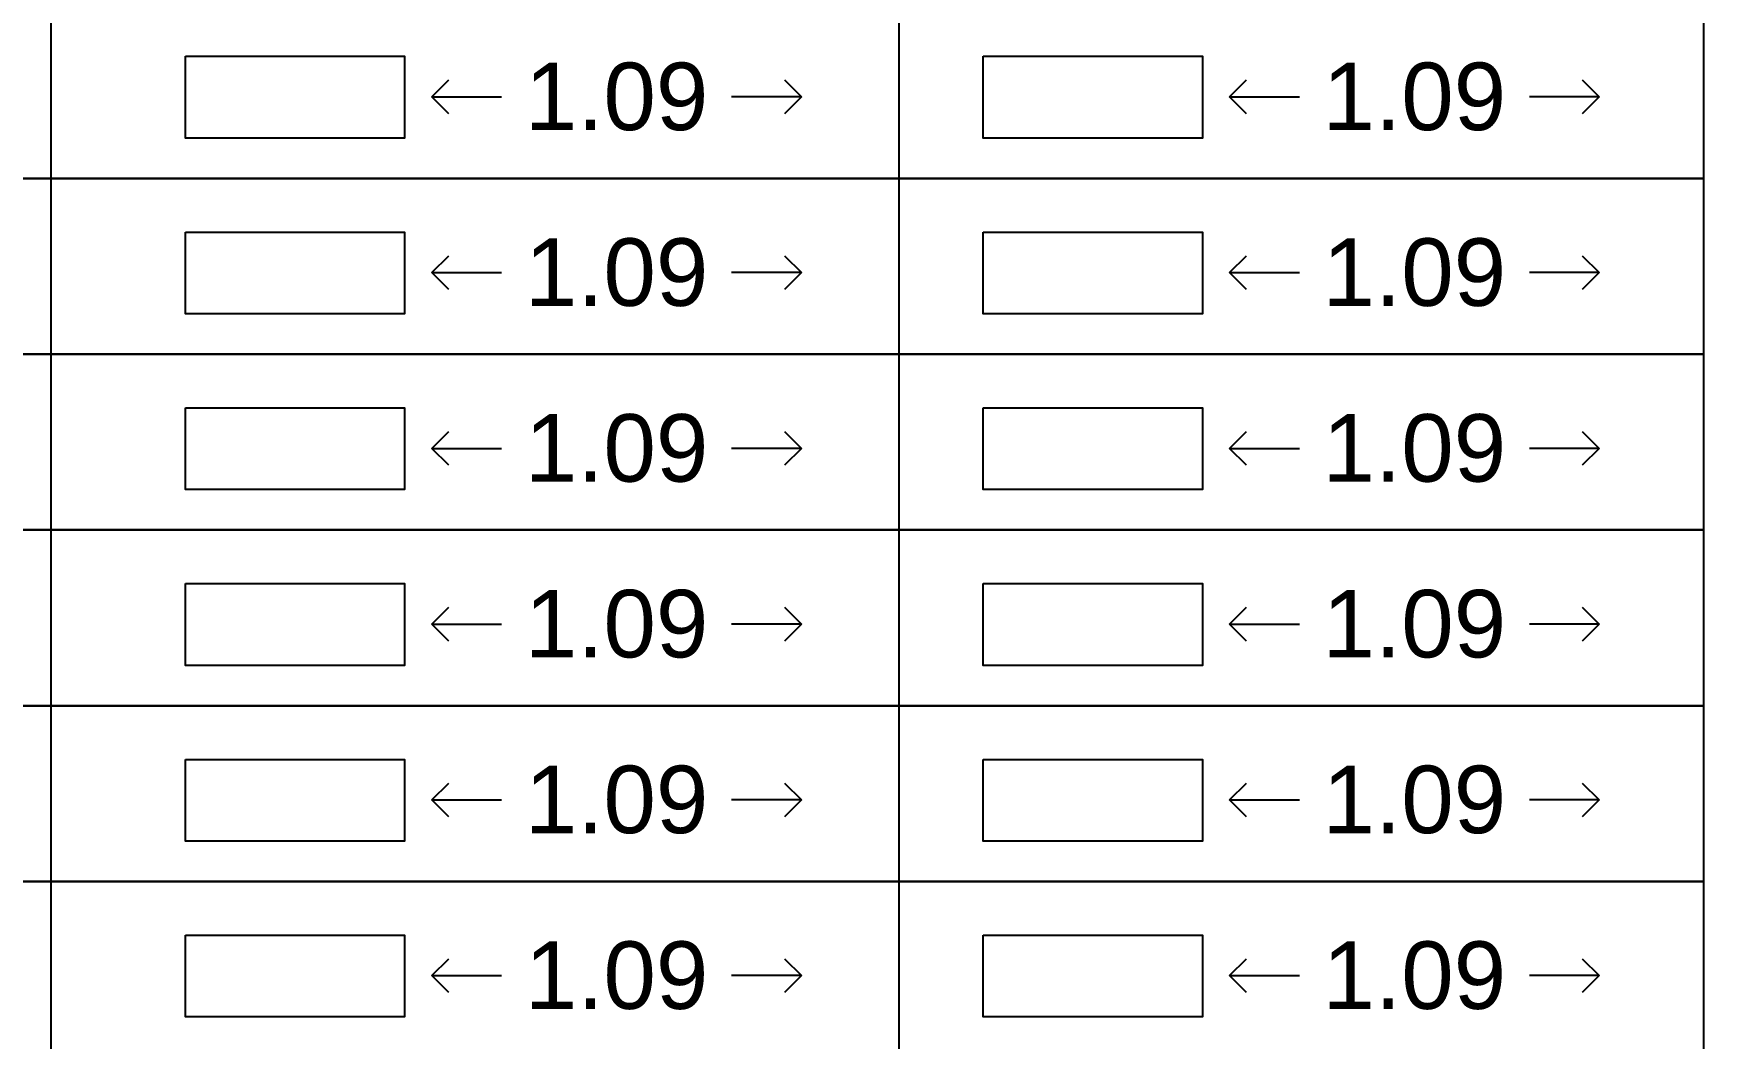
# Model space of a CAD drawing. Header units: millimetres. Extents: x -9481 to -9286, y 28723 to 28853.
# Drawn here: x -9447.178 to -9442.23, y 28747.877 to 28750.854 of the extents above; entities that cross this region are included whole.
import ezdxf

# ---------------------------------------------------------------- set-up
doc = ezdxf.new("R2010")
doc.units = ezdxf.units.MM
doc.header["$PDMODE"] = 34
doc.header["$PDSIZE"] = -15
doc.layers.add('BLK_1_FLR_-1_REGULAR_ROOM_1', color=7, linetype='Continuous', plot=False)
doc.layers.add('BLK_1_FLR_-2_REGULAR_ROOM_1', color=7, linetype='Continuous', plot=False)
doc.layers.add('PLAN', color=7, linetype='Continuous', lineweight=40)
doc.styles.add('Arial', font='arial.ttf', dxfattribs={"height": 0.2})
doc.styles.add('style2', font='arial.ttf', dxfattribs={"height": 0.3})
doc.dimstyles.new('INT DIM', dxfattribs={"dimtxt": 0.3, "dimasz": 0.1, "dimexe": 0.18, "dimexo": 0.0625, "dimgap": 0.09, "dimtad": 0, "dimzin": 0, "dimdsep": 46, "dimtxsty": 'style2', "dimblk": 'OPEN90', "dimcen": 0.09, "dimse1": 1, "dimse2": 1, "dimclrd": 250, "dimclrt": 256, "dimadec": 0, "dimazin": 0, "dimtfac": 1, "dimtofl": 0, "dimtmove": 0, "dimatfit": 3, "dimfxl": 0.18, "dimtolj": 1, "dimtzin": 0, "dimlwd": -1, "dimarcsym": 0})

# ---------------------------------------------------------------- blocks, each defined once
blk = doc.blocks.new('_Open90')
at = {"layer": 'PLAN', "color": 0, "lineweight": -2}
for p, q in [((-0.5, 0.5), (0, 0)), ((0, 0), (-1, 0)), ((0, 0), (-0.5, -0.5))]:
    blk.add_line(p, q, dxfattribs=at)
blk = doc.blocks.new('*D147')
at = {"layer": 'BLK_1_FLR_-1_REGULAR_ROOM_1', "color": 250, "transparency": 16777216}
for p, q in [((-9445.8979, 28750.6665), (-9445.791, 28750.6665)), ((-9445.003, 28750.6665), (-9445.1099, 28750.6665))]:
    blk.add_line(p, q, dxfattribs=at)
at = {"layer": 'Defpoints', "color": 0, "transparency": 16777216}
for p in [(-9445.9979, 28750.7866), (-9444.903, 28750.7866), (-9444.903, 28750.6665)]:
    blk.add_point(p, dxfattribs=at)
at = {"layer": 'BLK_1_FLR_-1_REGULAR_ROOM_1', "color": 250, "transparency": 16777216, "xscale": 0.1, "yscale": 0.1, "zscale": 0.1, "rotation": 180}
blk.add_blockref('_Open90', (-9445.9979, 28750.6665), dxfattribs=at)
at = {"layer": 'BLK_1_FLR_-1_REGULAR_ROOM_1', "color": 250, "transparency": 16777216, "xscale": 0.1, "yscale": 0.1, "zscale": 0.1}
blk.add_blockref('_Open90', (-9444.903, 28750.6665), dxfattribs=at)
at = {"layer": 'BLK_1_FLR_-1_REGULAR_ROOM_1', "transparency": 16777216, "insert": (-9445.4505, 28750.6665), "char_height": 0.2, "attachment_point": 5, "style": 'Arial', "bg_fill": 3, "box_fill_scale": 1.1, "bg_fill_color": 256, "bg_fill_true_color": 13158600, "bg_fill_transparency": 0}
blk.add_mtext('\\A1;1.09', dxfattribs=at)
blk = doc.blocks.new('*D148')
at = {"layer": 'BLK_1_FLR_-2_REGULAR_ROOM_1', "color": 250, "transparency": 16777216}
for p, q in [((-9443.5342, 28750.6665), (-9443.4273, 28750.6665)), ((-9442.6393, 28750.6665), (-9442.7462, 28750.6665))]:
    blk.add_line(p, q, dxfattribs=at)
at = {"layer": 'Defpoints', "color": 0, "transparency": 16777216}
for p in [(-9443.6342, 28750.7866), (-9442.5393, 28750.7866), (-9442.5393, 28750.6665)]:
    blk.add_point(p, dxfattribs=at)
at = {"layer": 'BLK_1_FLR_-2_REGULAR_ROOM_1', "color": 250, "transparency": 16777216, "xscale": 0.1, "yscale": 0.1, "zscale": 0.1, "rotation": 180}
blk.add_blockref('_Open90', (-9443.6342, 28750.6665), dxfattribs=at)
at = {"layer": 'BLK_1_FLR_-2_REGULAR_ROOM_1', "color": 250, "transparency": 16777216, "xscale": 0.1, "yscale": 0.1, "zscale": 0.1}
blk.add_blockref('_Open90', (-9442.5393, 28750.6665), dxfattribs=at)
at = {"layer": 'BLK_1_FLR_-2_REGULAR_ROOM_1', "transparency": 16777216, "insert": (-9443.0868, 28750.6665), "char_height": 0.2, "attachment_point": 5, "style": 'Arial', "bg_fill": 3, "box_fill_scale": 1.1, "bg_fill_color": 256, "bg_fill_true_color": 13158600, "bg_fill_transparency": 0}
blk.add_mtext('\\A1;1.09', dxfattribs=at)
blk = doc.blocks.new('*D154')
at = {"layer": 'BLK_1_FLR_-1_REGULAR_ROOM_1', "color": 250, "transparency": 16777216}
for p, q in [((-9445.8979, 28750.1459), (-9445.791, 28750.1459)), ((-9445.003, 28750.1459), (-9445.1099, 28750.1459))]:
    blk.add_line(p, q, dxfattribs=at)
at = {"layer": 'Defpoints', "color": 0, "transparency": 16777216}
for p in [(-9445.9979, 28750.2659), (-9444.903, 28750.2659), (-9444.903, 28750.1459)]:
    blk.add_point(p, dxfattribs=at)
at = {"layer": 'BLK_1_FLR_-1_REGULAR_ROOM_1', "color": 250, "transparency": 16777216, "xscale": 0.1, "yscale": 0.1, "zscale": 0.1, "rotation": 180}
blk.add_blockref('_Open90', (-9445.9979, 28750.1459), dxfattribs=at)
at = {"layer": 'BLK_1_FLR_-1_REGULAR_ROOM_1', "color": 250, "transparency": 16777216, "xscale": 0.1, "yscale": 0.1, "zscale": 0.1}
blk.add_blockref('_Open90', (-9444.903, 28750.1459), dxfattribs=at)
at = {"layer": 'BLK_1_FLR_-1_REGULAR_ROOM_1', "transparency": 16777216, "insert": (-9445.4505, 28750.1459), "char_height": 0.2, "attachment_point": 5, "style": 'Arial', "bg_fill": 3, "box_fill_scale": 1.1, "bg_fill_color": 256, "bg_fill_true_color": 13158600, "bg_fill_transparency": 0}
blk.add_mtext('\\A1;1.09', dxfattribs=at)
blk = doc.blocks.new('*D155')
at = {"layer": 'BLK_1_FLR_-2_REGULAR_ROOM_1', "color": 250, "transparency": 16777216}
for p, q in [((-9443.5342, 28750.1459), (-9443.4273, 28750.1459)), ((-9442.6393, 28750.1459), (-9442.7462, 28750.1459))]:
    blk.add_line(p, q, dxfattribs=at)
at = {"layer": 'Defpoints', "color": 0, "transparency": 16777216}
for p in [(-9443.6342, 28750.2659), (-9442.5393, 28750.2659), (-9442.5393, 28750.1459)]:
    blk.add_point(p, dxfattribs=at)
at = {"layer": 'BLK_1_FLR_-2_REGULAR_ROOM_1', "color": 250, "transparency": 16777216, "xscale": 0.1, "yscale": 0.1, "zscale": 0.1, "rotation": 180}
blk.add_blockref('_Open90', (-9443.6342, 28750.1459), dxfattribs=at)
at = {"layer": 'BLK_1_FLR_-2_REGULAR_ROOM_1', "color": 250, "transparency": 16777216, "xscale": 0.1, "yscale": 0.1, "zscale": 0.1}
blk.add_blockref('_Open90', (-9442.5393, 28750.1459), dxfattribs=at)
at = {"layer": 'BLK_1_FLR_-2_REGULAR_ROOM_1', "transparency": 16777216, "insert": (-9443.0868, 28750.1459), "char_height": 0.2, "attachment_point": 5, "style": 'Arial', "bg_fill": 3, "box_fill_scale": 1.1, "bg_fill_color": 256, "bg_fill_true_color": 13158600, "bg_fill_transparency": 0}
blk.add_mtext('\\A1;1.09', dxfattribs=at)
blk = doc.blocks.new('*D161')
at = {"layer": 'BLK_1_FLR_-1_REGULAR_ROOM_1', "color": 250, "transparency": 16777216}
for p, q in [((-9445.8979, 28749.6252), (-9445.791, 28749.6252)), ((-9445.003, 28749.6252), (-9445.1099, 28749.6252))]:
    blk.add_line(p, q, dxfattribs=at)
at = {"layer": 'Defpoints', "color": 0, "transparency": 16777216}
for p in [(-9445.9979, 28749.7453), (-9444.903, 28749.7453), (-9444.903, 28749.6252)]:
    blk.add_point(p, dxfattribs=at)
at = {"layer": 'BLK_1_FLR_-1_REGULAR_ROOM_1', "color": 250, "transparency": 16777216, "xscale": 0.1, "yscale": 0.1, "zscale": 0.1, "rotation": 180}
blk.add_blockref('_Open90', (-9445.9979, 28749.6252), dxfattribs=at)
at = {"layer": 'BLK_1_FLR_-1_REGULAR_ROOM_1', "color": 250, "transparency": 16777216, "xscale": 0.1, "yscale": 0.1, "zscale": 0.1}
blk.add_blockref('_Open90', (-9444.903, 28749.6252), dxfattribs=at)
at = {"layer": 'BLK_1_FLR_-1_REGULAR_ROOM_1', "transparency": 16777216, "insert": (-9445.4505, 28749.6252), "char_height": 0.2, "attachment_point": 5, "style": 'Arial', "bg_fill": 3, "box_fill_scale": 1.1, "bg_fill_color": 256, "bg_fill_true_color": 13158600, "bg_fill_transparency": 0}
blk.add_mtext('\\A1;1.09', dxfattribs=at)
blk = doc.blocks.new('*D162')
at = {"layer": 'BLK_1_FLR_-2_REGULAR_ROOM_1', "color": 250, "transparency": 16777216}
for p, q in [((-9443.5342, 28749.6252), (-9443.4273, 28749.6252)), ((-9442.6393, 28749.6252), (-9442.7462, 28749.6252))]:
    blk.add_line(p, q, dxfattribs=at)
at = {"layer": 'Defpoints', "color": 0, "transparency": 16777216}
for p in [(-9443.6342, 28749.7453), (-9442.5393, 28749.7453), (-9442.5393, 28749.6252)]:
    blk.add_point(p, dxfattribs=at)
at = {"layer": 'BLK_1_FLR_-2_REGULAR_ROOM_1', "color": 250, "transparency": 16777216, "xscale": 0.1, "yscale": 0.1, "zscale": 0.1, "rotation": 180}
blk.add_blockref('_Open90', (-9443.6342, 28749.6252), dxfattribs=at)
at = {"layer": 'BLK_1_FLR_-2_REGULAR_ROOM_1', "color": 250, "transparency": 16777216, "xscale": 0.1, "yscale": 0.1, "zscale": 0.1}
blk.add_blockref('_Open90', (-9442.5393, 28749.6252), dxfattribs=at)
at = {"layer": 'BLK_1_FLR_-2_REGULAR_ROOM_1', "transparency": 16777216, "insert": (-9443.0868, 28749.6252), "char_height": 0.2, "attachment_point": 5, "style": 'Arial', "bg_fill": 3, "box_fill_scale": 1.1, "bg_fill_color": 256, "bg_fill_true_color": 13158600, "bg_fill_transparency": 0}
blk.add_mtext('\\A1;1.09', dxfattribs=at)
blk = doc.blocks.new('*D168')
at = {"layer": 'BLK_1_FLR_-1_REGULAR_ROOM_1', "color": 250, "transparency": 16777216}
for p, q in [((-9445.8979, 28749.1046), (-9445.791, 28749.1046)), ((-9445.003, 28749.1046), (-9445.1099, 28749.1046))]:
    blk.add_line(p, q, dxfattribs=at)
at = {"layer": 'Defpoints', "color": 0, "transparency": 16777216}
for p in [(-9445.9979, 28749.2247), (-9444.903, 28749.2247), (-9444.903, 28749.1046)]:
    blk.add_point(p, dxfattribs=at)
at = {"layer": 'BLK_1_FLR_-1_REGULAR_ROOM_1', "color": 250, "transparency": 16777216, "xscale": 0.1, "yscale": 0.1, "zscale": 0.1, "rotation": 180}
blk.add_blockref('_Open90', (-9445.9979, 28749.1046), dxfattribs=at)
at = {"layer": 'BLK_1_FLR_-1_REGULAR_ROOM_1', "color": 250, "transparency": 16777216, "xscale": 0.1, "yscale": 0.1, "zscale": 0.1}
blk.add_blockref('_Open90', (-9444.903, 28749.1046), dxfattribs=at)
at = {"layer": 'BLK_1_FLR_-1_REGULAR_ROOM_1', "transparency": 16777216, "insert": (-9445.4505, 28749.1046), "char_height": 0.2, "attachment_point": 5, "style": 'Arial', "bg_fill": 3, "box_fill_scale": 1.1, "bg_fill_color": 256, "bg_fill_true_color": 13158600, "bg_fill_transparency": 0}
blk.add_mtext('\\A1;1.09', dxfattribs=at)
blk = doc.blocks.new('*D169')
at = {"layer": 'BLK_1_FLR_-2_REGULAR_ROOM_1', "color": 250, "transparency": 16777216}
for p, q in [((-9443.5342, 28749.1046), (-9443.4273, 28749.1046)), ((-9442.6393, 28749.1046), (-9442.7462, 28749.1046))]:
    blk.add_line(p, q, dxfattribs=at)
at = {"layer": 'Defpoints', "color": 0, "transparency": 16777216}
for p in [(-9443.6342, 28749.2247), (-9442.5393, 28749.2247), (-9442.5393, 28749.1046)]:
    blk.add_point(p, dxfattribs=at)
at = {"layer": 'BLK_1_FLR_-2_REGULAR_ROOM_1', "color": 250, "transparency": 16777216, "xscale": 0.1, "yscale": 0.1, "zscale": 0.1, "rotation": 180}
blk.add_blockref('_Open90', (-9443.6342, 28749.1046), dxfattribs=at)
at = {"layer": 'BLK_1_FLR_-2_REGULAR_ROOM_1', "color": 250, "transparency": 16777216, "xscale": 0.1, "yscale": 0.1, "zscale": 0.1}
blk.add_blockref('_Open90', (-9442.5393, 28749.1046), dxfattribs=at)
at = {"layer": 'BLK_1_FLR_-2_REGULAR_ROOM_1', "transparency": 16777216, "insert": (-9443.0868, 28749.1046), "char_height": 0.2, "attachment_point": 5, "style": 'Arial', "bg_fill": 3, "box_fill_scale": 1.1, "bg_fill_color": 256, "bg_fill_true_color": 13158600, "bg_fill_transparency": 0}
blk.add_mtext('\\A1;1.09', dxfattribs=at)
blk = doc.blocks.new('*D175')
at = {"layer": 'BLK_1_FLR_-1_REGULAR_ROOM_1', "color": 250, "transparency": 16777216}
for p, q in [((-9445.8979, 28748.5839), (-9445.791, 28748.5839)), ((-9445.003, 28748.5839), (-9445.1099, 28748.5839))]:
    blk.add_line(p, q, dxfattribs=at)
at = {"layer": 'Defpoints', "color": 0, "transparency": 16777216}
for p in [(-9445.9979, 28748.704), (-9444.903, 28748.704), (-9444.903, 28748.5839)]:
    blk.add_point(p, dxfattribs=at)
at = {"layer": 'BLK_1_FLR_-1_REGULAR_ROOM_1', "color": 250, "transparency": 16777216, "xscale": 0.1, "yscale": 0.1, "zscale": 0.1, "rotation": 180}
blk.add_blockref('_Open90', (-9445.9979, 28748.5839), dxfattribs=at)
at = {"layer": 'BLK_1_FLR_-1_REGULAR_ROOM_1', "color": 250, "transparency": 16777216, "xscale": 0.1, "yscale": 0.1, "zscale": 0.1}
blk.add_blockref('_Open90', (-9444.903, 28748.5839), dxfattribs=at)
at = {"layer": 'BLK_1_FLR_-1_REGULAR_ROOM_1', "transparency": 16777216, "insert": (-9445.4505, 28748.5839), "char_height": 0.2, "attachment_point": 5, "style": 'Arial', "bg_fill": 3, "box_fill_scale": 1.1, "bg_fill_color": 256, "bg_fill_true_color": 13158600, "bg_fill_transparency": 0}
blk.add_mtext('\\A1;1.09', dxfattribs=at)
blk = doc.blocks.new('*D176')
at = {"layer": 'BLK_1_FLR_-2_REGULAR_ROOM_1', "color": 250, "transparency": 16777216}
for p, q in [((-9443.5342, 28748.5839), (-9443.4273, 28748.5839)), ((-9442.6393, 28748.5839), (-9442.7462, 28748.5839))]:
    blk.add_line(p, q, dxfattribs=at)
at = {"layer": 'Defpoints', "color": 0, "transparency": 16777216}
for p in [(-9443.6342, 28748.704), (-9442.5393, 28748.704), (-9442.5393, 28748.5839)]:
    blk.add_point(p, dxfattribs=at)
at = {"layer": 'BLK_1_FLR_-2_REGULAR_ROOM_1', "color": 250, "transparency": 16777216, "xscale": 0.1, "yscale": 0.1, "zscale": 0.1, "rotation": 180}
blk.add_blockref('_Open90', (-9443.6342, 28748.5839), dxfattribs=at)
at = {"layer": 'BLK_1_FLR_-2_REGULAR_ROOM_1', "color": 250, "transparency": 16777216, "xscale": 0.1, "yscale": 0.1, "zscale": 0.1}
blk.add_blockref('_Open90', (-9442.5393, 28748.5839), dxfattribs=at)
at = {"layer": 'BLK_1_FLR_-2_REGULAR_ROOM_1', "transparency": 16777216, "insert": (-9443.0868, 28748.5839), "char_height": 0.2, "attachment_point": 5, "style": 'Arial', "bg_fill": 3, "box_fill_scale": 1.1, "bg_fill_color": 256, "bg_fill_true_color": 13158600, "bg_fill_transparency": 0}
blk.add_mtext('\\A1;1.09', dxfattribs=at)
blk = doc.blocks.new('*D182')
at = {"layer": 'BLK_1_FLR_-1_REGULAR_ROOM_1', "color": 250, "transparency": 16777216}
for p, q in [((-9445.8979, 28748.0633), (-9445.791, 28748.0633)), ((-9445.003, 28748.0633), (-9445.1099, 28748.0633))]:
    blk.add_line(p, q, dxfattribs=at)
at = {"layer": 'Defpoints', "color": 0, "transparency": 16777216}
for p in [(-9445.9979, 28748.1834), (-9444.903, 28748.1834), (-9444.903, 28748.0633)]:
    blk.add_point(p, dxfattribs=at)
at = {"layer": 'BLK_1_FLR_-1_REGULAR_ROOM_1', "color": 250, "transparency": 16777216, "xscale": 0.1, "yscale": 0.1, "zscale": 0.1, "rotation": 180}
blk.add_blockref('_Open90', (-9445.9979, 28748.0633), dxfattribs=at)
at = {"layer": 'BLK_1_FLR_-1_REGULAR_ROOM_1', "color": 250, "transparency": 16777216, "xscale": 0.1, "yscale": 0.1, "zscale": 0.1}
blk.add_blockref('_Open90', (-9444.903, 28748.0633), dxfattribs=at)
at = {"layer": 'BLK_1_FLR_-1_REGULAR_ROOM_1', "transparency": 16777216, "insert": (-9445.4505, 28748.0633), "char_height": 0.2, "attachment_point": 5, "style": 'Arial', "bg_fill": 3, "box_fill_scale": 1.1, "bg_fill_color": 256, "bg_fill_true_color": 13158600, "bg_fill_transparency": 0}
blk.add_mtext('\\A1;1.09', dxfattribs=at)
blk = doc.blocks.new('*D183')
at = {"layer": 'BLK_1_FLR_-2_REGULAR_ROOM_1', "color": 250, "transparency": 16777216}
for p, q in [((-9443.5342, 28748.0633), (-9443.4273, 28748.0633)), ((-9442.6393, 28748.0633), (-9442.7462, 28748.0633))]:
    blk.add_line(p, q, dxfattribs=at)
at = {"layer": 'Defpoints', "color": 0, "transparency": 16777216}
for p in [(-9443.6342, 28748.1834), (-9442.5393, 28748.1834), (-9442.5393, 28748.0633)]:
    blk.add_point(p, dxfattribs=at)
at = {"layer": 'BLK_1_FLR_-2_REGULAR_ROOM_1', "color": 250, "transparency": 16777216, "xscale": 0.1, "yscale": 0.1, "zscale": 0.1, "rotation": 180}
blk.add_blockref('_Open90', (-9443.6342, 28748.0633), dxfattribs=at)
at = {"layer": 'BLK_1_FLR_-2_REGULAR_ROOM_1', "color": 250, "transparency": 16777216, "xscale": 0.1, "yscale": 0.1, "zscale": 0.1}
blk.add_blockref('_Open90', (-9442.5393, 28748.0633), dxfattribs=at)
at = {"layer": 'BLK_1_FLR_-2_REGULAR_ROOM_1', "transparency": 16777216, "insert": (-9443.0868, 28748.0633), "char_height": 0.2, "attachment_point": 5, "style": 'Arial', "bg_fill": 3, "box_fill_scale": 1.1, "bg_fill_color": 256, "bg_fill_true_color": 13158600, "bg_fill_transparency": 0}
blk.add_mtext('\\A1;1.09', dxfattribs=at)

msp = doc.modelspace()

# ---------------------------------------------------------------- linework, layer by layer
for p, q in [((-9447.1263, 28750.9455), (-9447.1263, 28750.4249)), ((-9444.6141, 28750.9455), (-9444.6141, 28750.4249)), ((-9447.1263, 28750.4249), (-9447.1263, 28749.9042)), ((-9444.6141, 28750.4249), (-9444.6141, 28749.9042)), ((-9447.1263, 28749.9042), (-9447.1263, 28749.3836)), ((-9444.6141, 28749.9042), (-9444.6141, 28749.3836)), ((-9447.1263, 28749.3836), (-9447.1263, 28748.8629)), ((-9444.6141, 28749.3836), (-9444.6141, 28748.8629)), ((-9447.1263, 28748.8629), (-9447.1263, 28748.3423)), ((-9444.6141, 28748.8629), (-9444.6141, 28748.3423)), ((-9447.1263, 28748.3423), (-9447.1263, 28747.8216)), ((-9444.6141, 28748.3423), (-9444.6141, 28747.8216))]:
    msp.add_line(p, q)
for points in [[(-9461.7318, 28750.9455), (-9442.23, 28750.9455), (-9442.23, 28750.4249), (-9461.7318, 28750.4249)], [(-9461.7318, 28750.4249), (-9442.23, 28750.4249), (-9442.23, 28749.9042), (-9461.7318, 28749.9042)], [(-9461.7318, 28749.9042), (-9442.23, 28749.9042), (-9442.23, 28749.3836), (-9461.7318, 28749.3836)], [(-9461.7318, 28749.3836), (-9442.23, 28749.3836), (-9442.23, 28748.8629), (-9461.7318, 28748.8629)], [(-9461.7318, 28748.8629), (-9442.23, 28748.8629), (-9442.23, 28748.3423), (-9461.7318, 28748.3423)], [(-9461.7318, 28748.3423), (-9442.23, 28748.3423), (-9442.23, 28747.8216), (-9461.7318, 28747.8216)]]:
    msp.add_lwpolyline(points)
at = {"layer": 'BLK_1_FLR_-1_REGULAR_ROOM_1', "color": 30}
msp.add_lwpolyline([(-9446.7278, 28750.7866), (-9446.0786, 28750.7866), (-9446.0786, 28750.5444), (-9446.7278, 28750.5444)], close=True, dxfattribs=at)
at = {"layer": 'BLK_1_FLR_-1_REGULAR_ROOM_1', "color": 31}
msp.add_lwpolyline([(-9446.7278, 28750.2659), (-9446.0786, 28750.2659), (-9446.0786, 28750.0238), (-9446.7278, 28750.0238)], close=True, dxfattribs=at)
at = {"layer": 'BLK_1_FLR_-1_REGULAR_ROOM_1', "color": 32}
msp.add_lwpolyline([(-9446.7278, 28749.7453), (-9446.0786, 28749.7453), (-9446.0786, 28749.5032), (-9446.7278, 28749.5032)], close=True, dxfattribs=at)
at = {"layer": 'BLK_1_FLR_-1_REGULAR_ROOM_1', "color": 33}
msp.add_lwpolyline([(-9446.7278, 28749.2247), (-9446.0786, 28749.2247), (-9446.0786, 28748.9825), (-9446.7278, 28748.9825)], close=True, dxfattribs=at)
at = {"layer": 'BLK_1_FLR_-1_REGULAR_ROOM_1', "color": 34}
msp.add_lwpolyline([(-9446.7278, 28748.704), (-9446.0786, 28748.704), (-9446.0786, 28748.4619), (-9446.7278, 28748.4619)], close=True, dxfattribs=at)
at = {"layer": 'BLK_1_FLR_-1_REGULAR_ROOM_1', "color": 35}
msp.add_lwpolyline([(-9446.7278, 28748.1834), (-9446.0786, 28748.1834), (-9446.0786, 28747.9412), (-9446.7278, 28747.9412)], close=True, dxfattribs=at)
at = {"layer": 'BLK_1_FLR_-2_REGULAR_ROOM_1', "color": 30}
msp.add_lwpolyline([(-9444.3641, 28750.7866), (-9443.7149, 28750.7866), (-9443.7149, 28750.5444), (-9444.3641, 28750.5444)], close=True, dxfattribs=at)
at = {"layer": 'BLK_1_FLR_-2_REGULAR_ROOM_1', "color": 31}
msp.add_lwpolyline([(-9444.3641, 28750.2659), (-9443.7149, 28750.2659), (-9443.7149, 28750.0238), (-9444.3641, 28750.0238)], close=True, dxfattribs=at)
at = {"layer": 'BLK_1_FLR_-2_REGULAR_ROOM_1', "color": 32}
msp.add_lwpolyline([(-9444.3641, 28749.7453), (-9443.7149, 28749.7453), (-9443.7149, 28749.5032), (-9444.3641, 28749.5032)], close=True, dxfattribs=at)
at = {"layer": 'BLK_1_FLR_-2_REGULAR_ROOM_1', "color": 33}
msp.add_lwpolyline([(-9444.3641, 28749.2247), (-9443.7149, 28749.2247), (-9443.7149, 28748.9825), (-9444.3641, 28748.9825)], close=True, dxfattribs=at)
at = {"layer": 'BLK_1_FLR_-2_REGULAR_ROOM_1', "color": 34}
msp.add_lwpolyline([(-9444.3641, 28748.704), (-9443.7149, 28748.704), (-9443.7149, 28748.4619), (-9444.3641, 28748.4619)], close=True, dxfattribs=at)
at = {"layer": 'BLK_1_FLR_-2_REGULAR_ROOM_1', "color": 35}
msp.add_lwpolyline([(-9444.3641, 28748.1834), (-9443.7149, 28748.1834), (-9443.7149, 28747.9412), (-9444.3641, 28747.9412)], close=True, dxfattribs=at)

# ---------------------------------------------------------------- next in the draw order: dimensions: what is measured, and where the dimension line sits
at = {"layer": 'BLK_1_FLR_-1_REGULAR_ROOM_1', "color": 30}
dim = msp.add_linear_dim(base=(-9444.903, 28750.6665), p1=(-9445.9979, 28750.7866), p2=(-9444.903, 28750.7866), dimstyle='INT DIM', override={"dimtxt": 0.2, "dimtxsty": 'Arial', "dimfxl": 0.125, "dimtfill": 1, "dimtfillclr": 7, "dimarcsym": 1}, dxfattribs=at)
dim.commit()
dim.dimension.update_dxf_attribs({"geometry": '*D147', "text_midpoint": (-9445.4505, 28750.6665)})
at = {"layer": 'BLK_1_FLR_-1_REGULAR_ROOM_1', "color": 31}
dim = msp.add_linear_dim(base=(-9444.903, 28750.1459), p1=(-9445.9979, 28750.2659), p2=(-9444.903, 28750.2659), dimstyle='INT DIM', override={"dimtxt": 0.2, "dimtxsty": 'Arial', "dimfxl": 0.125, "dimtfill": 1, "dimtfillclr": 7, "dimarcsym": 1}, dxfattribs=at)
dim.commit()
dim.dimension.update_dxf_attribs({"geometry": '*D154', "text_midpoint": (-9445.4505, 28750.1459)})
at = {"layer": 'BLK_1_FLR_-1_REGULAR_ROOM_1', "color": 32}
dim = msp.add_linear_dim(base=(-9444.903, 28749.6252), p1=(-9445.9979, 28749.7453), p2=(-9444.903, 28749.7453), dimstyle='INT DIM', override={"dimtxt": 0.2, "dimtxsty": 'Arial', "dimfxl": 0.125, "dimtfill": 1, "dimtfillclr": 7, "dimarcsym": 1}, dxfattribs=at)
dim.commit()
dim.dimension.update_dxf_attribs({"geometry": '*D161', "text_midpoint": (-9445.4505, 28749.6252)})
at = {"layer": 'BLK_1_FLR_-1_REGULAR_ROOM_1', "color": 33}
dim = msp.add_linear_dim(base=(-9444.903, 28749.1046), p1=(-9445.9979, 28749.2247), p2=(-9444.903, 28749.2247), dimstyle='INT DIM', override={"dimtxt": 0.2, "dimtxsty": 'Arial', "dimfxl": 0.125, "dimtfill": 1, "dimtfillclr": 7, "dimarcsym": 1}, dxfattribs=at)
dim.commit()
dim.dimension.update_dxf_attribs({"geometry": '*D168', "text_midpoint": (-9445.4505, 28749.1046)})
at = {"layer": 'BLK_1_FLR_-1_REGULAR_ROOM_1', "color": 34}
dim = msp.add_linear_dim(base=(-9444.903, 28748.5839), p1=(-9445.9979, 28748.704), p2=(-9444.903, 28748.704), dimstyle='INT DIM', override={"dimtxt": 0.2, "dimtxsty": 'Arial', "dimfxl": 0.125, "dimtfill": 1, "dimtfillclr": 7, "dimarcsym": 1}, dxfattribs=at)
dim.commit()
dim.dimension.update_dxf_attribs({"geometry": '*D175', "text_midpoint": (-9445.4505, 28748.5839)})
at = {"layer": 'BLK_1_FLR_-1_REGULAR_ROOM_1', "color": 35}
dim = msp.add_linear_dim(base=(-9444.903, 28748.0633), p1=(-9445.9979, 28748.1834), p2=(-9444.903, 28748.1834), dimstyle='INT DIM', override={"dimtxt": 0.2, "dimtxsty": 'Arial', "dimfxl": 0.125, "dimtfill": 1, "dimtfillclr": 7, "dimarcsym": 1}, dxfattribs=at)
dim.commit()
dim.dimension.update_dxf_attribs({"geometry": '*D182', "text_midpoint": (-9445.4505, 28748.0633)})
at = {"layer": 'BLK_1_FLR_-2_REGULAR_ROOM_1', "color": 30}
dim = msp.add_linear_dim(base=(-9442.5393, 28750.6665), p1=(-9443.6342, 28750.7866), p2=(-9442.5393, 28750.7866), dimstyle='INT DIM', override={"dimtxt": 0.2, "dimtxsty": 'Arial', "dimfxl": 0.125, "dimtfill": 1, "dimtfillclr": 7, "dimarcsym": 1}, dxfattribs=at)
dim.commit()
dim.dimension.update_dxf_attribs({"geometry": '*D148', "text_midpoint": (-9443.0868, 28750.6665)})
at = {"layer": 'BLK_1_FLR_-2_REGULAR_ROOM_1', "color": 31}
dim = msp.add_linear_dim(base=(-9442.5393, 28750.1459), p1=(-9443.6342, 28750.2659), p2=(-9442.5393, 28750.2659), dimstyle='INT DIM', override={"dimtxt": 0.2, "dimtxsty": 'Arial', "dimfxl": 0.125, "dimtfill": 1, "dimtfillclr": 7, "dimarcsym": 1}, dxfattribs=at)
dim.commit()
dim.dimension.update_dxf_attribs({"geometry": '*D155', "text_midpoint": (-9443.0868, 28750.1459)})
at = {"layer": 'BLK_1_FLR_-2_REGULAR_ROOM_1', "color": 32}
dim = msp.add_linear_dim(base=(-9442.5393, 28749.6252), p1=(-9443.6342, 28749.7453), p2=(-9442.5393, 28749.7453), dimstyle='INT DIM', override={"dimtxt": 0.2, "dimtxsty": 'Arial', "dimfxl": 0.125, "dimtfill": 1, "dimtfillclr": 7, "dimarcsym": 1}, dxfattribs=at)
dim.commit()
dim.dimension.update_dxf_attribs({"geometry": '*D162', "text_midpoint": (-9443.0868, 28749.6252)})
at = {"layer": 'BLK_1_FLR_-2_REGULAR_ROOM_1', "color": 33}
dim = msp.add_linear_dim(base=(-9442.5393, 28749.1046), p1=(-9443.6342, 28749.2247), p2=(-9442.5393, 28749.2247), dimstyle='INT DIM', override={"dimtxt": 0.2, "dimtxsty": 'Arial', "dimfxl": 0.125, "dimtfill": 1, "dimtfillclr": 7, "dimarcsym": 1}, dxfattribs=at)
dim.commit()
dim.dimension.update_dxf_attribs({"geometry": '*D169', "text_midpoint": (-9443.0868, 28749.1046)})
at = {"layer": 'BLK_1_FLR_-2_REGULAR_ROOM_1', "color": 34}
dim = msp.add_linear_dim(base=(-9442.5393, 28748.5839), p1=(-9443.6342, 28748.704), p2=(-9442.5393, 28748.704), dimstyle='INT DIM', override={"dimtxt": 0.2, "dimtxsty": 'Arial', "dimfxl": 0.125, "dimtfill": 1, "dimtfillclr": 7, "dimarcsym": 1}, dxfattribs=at)
dim.commit()
dim.dimension.update_dxf_attribs({"geometry": '*D176', "text_midpoint": (-9443.0868, 28748.5839)})
at = {"layer": 'BLK_1_FLR_-2_REGULAR_ROOM_1', "color": 35}
dim = msp.add_linear_dim(base=(-9442.5393, 28748.0633), p1=(-9443.6342, 28748.1834), p2=(-9442.5393, 28748.1834), dimstyle='INT DIM', override={"dimtxt": 0.2, "dimtxsty": 'Arial', "dimfxl": 0.125, "dimtfill": 1, "dimtfillclr": 7, "dimarcsym": 1}, dxfattribs=at)
dim.commit()
dim.dimension.update_dxf_attribs({"geometry": '*D183', "text_midpoint": (-9443.0868, 28748.0633)})

doc.saveas('drawing.dxf')
